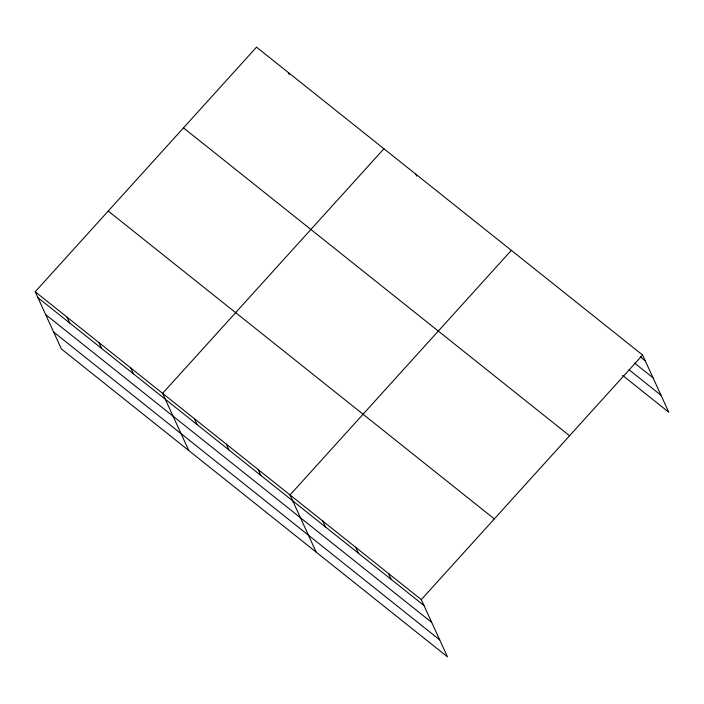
<?xml version="1.0" encoding="UTF-8"?>
<svg xmlns="http://www.w3.org/2000/svg" width="704" height="704" viewBox="0 0 704 704"><rect width="100%" height="100%" fill="white"/><g stroke="black" fill="none" stroke-linecap="round" stroke-linejoin="round"><path stroke-width="1.06" d="M35.2 291.764L421.291 599.632L447.48 656.841L61.398 348.982L35.2 291.764L256.52 47.159L642.602 355.018L668.8 412.236L622.521 375.329M383.926 148.755L162.606 393.36L188.804 450.578M511.333 250.351L290.022 494.956L316.21 552.165M421.291 599.632L642.602 355.018M640.244 356.875L645.295 360.897M634.542 363.079L653.057 377.837M629.068 369.794L661.047 395.287M183.48 127.882L569.571 435.741M108.231 211.05L494.322 518.91M37.893 297.642L423.975 605.502M45.646 314.582L431.737 622.442M53.636 332.042L439.727 639.901M415.782 174.152L416.68 176.114M288.367 72.556L289.265 74.518M388.467 573.461L391.16 579.339M355.652 547.29L358.345 553.168M322.837 521.127L325.53 526.997M258.166 469.559L260.858 475.438M226.31 444.162L229.002 450.032M194.462 418.757L197.155 424.635M130.759 367.963L133.443 373.842M98.903 342.566L101.596 348.445M67.056 317.17L69.74 323.039"/></g></svg>
